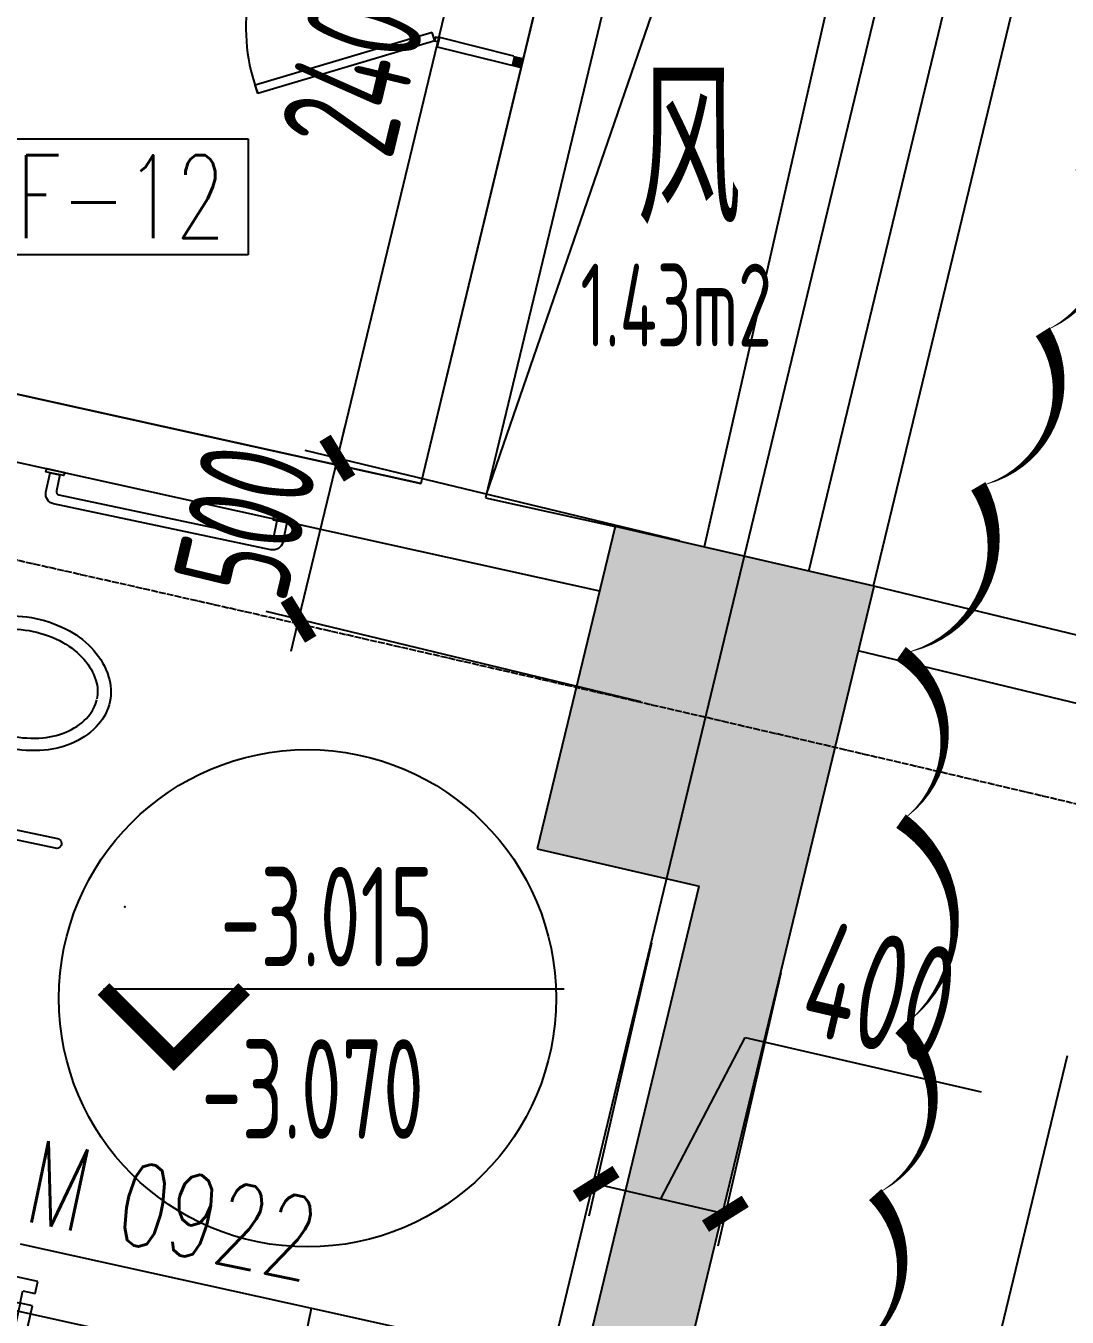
# Model space of a CAD drawing. Header units: millimetres. Extents: x 11639278 to 23698211, y -13072636 to -5537337.
# Drawn here: x 11789434 to 11792575, y -6320783 to -6316888 of the extents above; entities that cross this region are included whole.
import ezdxf
from ezdxf.enums import TextEntityAlignment as Align

# ---------------------------------------------------------------- set-up
doc = ezdxf.new("R2010")
doc.units = ezdxf.units.MM
doc.header["$LTSCALE"] = 10
doc.linetypes.add('A2-RI-F1$0$CENTER', pattern=[2, 1.25, -0.25, 0.25, -0.25])
doc.linetypes.add('A2-RI-F1$0$DOTE', pattern=[2.4200000000000004, 2, -0.2, 0.02, -0.2])
for name, color, linetype in [('A2-RB-F1$0$A-DIMS-100', 1, 'Continuous'), ('A2-RD-F1（少）$0$A-1-1-X-toilel$0$A-FIXT', 55, 'Continuous'), ('A2-RD-F1（少）$0$A-FIXT', 55, 'Continuous'), ('A2-RI-F1$0$$0$A-SYMB', 4, 'Continuous'), ('A2-RI-F1$0$$1$A-SYMB-NUMB-T', 4, 'Continuous'), ('A2-RI-F1$0$$3$A-SYMB', 4, 'Continuous'), ('A2-RI-F1$0$A-DOOR', 32, 'Continuous'), ('A2-RI-F1$0$A-FIXT', 55, 'Continuous'), ('A2-RI-F1$0$A-GRID', 1, 'A2-RI-F1$0$CENTER'), ('A2-RI-F1$0$A-HATH-GRAY', 8, 'Continuous'), ('A2-RI-F1$0$A-HOLE', 2, 'Continuous'), ('A2-RI-F1$0$A-STRS', 50, 'Continuous'), ('A2-RI-F1$0$A-SYMB-AREA', 4, 'Continuous'), ('A2-RI-F1$0$A-SYMB-DOOR', 4, 'Continuous'), ('A2-RI-F1$0$A-SYMB-NAME', 4, 'Continuous'), ('A2-RI-F1$0$A-SYMB-VOID', 35, 'Continuous'), ('A2-RI-F1$0$A-WALL', 7, 'Continuous'), ('A2-RI-F1$0$AUDIT_D_120618114340-341', 1, 'Continuous')]:
    doc.layers.add(name, color=color, linetype=linetype)
doc.layers.add('A2-RI-F1$0$A-X-AREA', color=6, linetype='Continuous', plot=False)
doc.styles.add('A2-RB-F1$0$XD2008', font='hzs.shx', dxfattribs={"width": 0.7, "bigfont": 'hztxt.shx'})
doc.styles.add('A2-RI-F1$0$$1$ECADI-TXT', font='simplex.shx', dxfattribs={"bigfont": 'hztxt.shx'})
doc.styles.add('A2-RI-F1$0$$5$XD2008', font='hzs.shx', dxfattribs={"width": 0.7, "bigfont": 'hztxt.shx'})
doc.styles.add('A2-RI-F1$0$ECADI', font='hzs.shx', dxfattribs={"width": 0.7, "bigfont": 'hztxt.shx'})
doc.styles.add('A2-RI-F1$0$ECADI-TXT', font='simplex.shx', dxfattribs={"bigfont": 'hztxt.shx'})
doc.dimstyles.new('A2-RB-F1$0$XD100$0', dxfattribs={"dimscale": 100, "dimtxt": 3.5, "dimasz": 1, "dimexe": 1, "dimexo": 2, "dimgap": 0.5, "dimtad": 1, "dimdec": 0, "dimdsep": 46, "dimtxsty": 'A2-RB-F1$0$XD2008', "dimblk1": 'A2-RB-F1$0$_ArchTick', "dimblk2": 'A2-RB-F1$0$_ArchTick', "dimsah": 1, "dimcen": 2.5, "dimclrt": 4, "dimaunit": 1, "dimadec": 0, "dimazin": 0, "dimtfac": 1, "dimtdec": 0, "dimtix": 1, "dimtmove": 1, "dimatfit": 3, "dimfxl": 0, "dimtolj": 1, "dimtzin": 0, "dimarcsym": 0})

# ---------------------------------------------------------------- blocks, each defined once
blk = doc.blocks.new('A2-RB-F1$0$_ArchTick')
at = {"color": 0, "linetype": 'ByBlock', "const_width": 0.4}
blk.add_lwpolyline([(-0.5, -0.5), (0.5, 0.5)], dxfattribs=at)
blk = doc.blocks.new('*D1419')
at = {"layer": 'A2-RB-F1$0$A-DIMS-100', "color": 0, "lineweight": -2, "transparency": 16777216}
for p, q in [((11790373.54025455, -6318192.151865003), (11790936.01390058, -6315858.493940074)), ((11791968.93455831, -6316107.455299065), (11790838.79786423, -6315835.062288916)), ((11791406.46091228, -6318441.113223994), (11790276.3242182, -6318168.720213844))]:
    blk.add_line(p, q, dxfattribs=at)
at = {"layer": 'Defpoints', "color": 0, "transparency": 16777216}
for p in [(11790936.01390058, -6315858.493940074), (11792163.36663101, -6316154.318601381), (11791600.89298499, -6318487.97652631)]:
    blk.add_point(p, dxfattribs=at)
at = {"layer": 'A2-RB-F1$0$A-DIMS-100', "color": 0, "lineweight": -2, "transparency": 16777216, "xscale": 100, "yscale": 100, "zscale": 100}
for p, rotation in [((11790936.01390058, -6315858.493940074), 76.44866309353561), ((11790373.54025455, -6318192.151865003), 256.4486630935356)]:
    blk.add_blockref('A2-RB-F1$0$_ArchTick', p, dxfattribs=dict(at, rotation=rotation))
at = {"layer": 'A2-RB-F1$0$A-DIMS-100', "color": 4, "transparency": 16777216, "insert": (11790436.04099577, -6316972.601687435), "char_height": 350, "attachment_point": 5, "rotation": 76.44866309353561, "style": 'A2-RB-F1$0$XD2008'}
blk.add_mtext('\\A1;2400', dxfattribs=at)
blk = doc.blocks.new('*D1424')
at = {"layer": 'A2-RB-F1$0$A-DIMS-100', "color": 0, "lineweight": -2, "transparency": 16777216}
for p, q in [((11791321.64241286, -6319655.074866697), (11791131.72048655, -6320479.024776572)), ((11791711.44109368, -6319744.924159047), (11791521.51916737, -6320568.874068922)), ((11791349.08103355, -6320426.504596315), (11791604.01507975, -6319939.301532261)), ((11791604.01507975, -6319939.301532261), (11792315.36231271, -6320103.268340362)), ((11791154.18169314, -6320381.57995014), (11791543.98037396, -6320471.42924249))]:
    blk.add_line(p, q, dxfattribs=at)
at = {"layer": 'Defpoints', "color": 0, "transparency": 16777216}
for p in [(11791366.56482604, -6319460.185213832), (11791756.36350686, -6319550.034506181), (11791543.98037396, -6320471.42924249)]:
    blk.add_point(p, dxfattribs=at)
at = {"layer": 'A2-RB-F1$0$A-DIMS-100', "color": 0, "lineweight": -2, "transparency": 16777216, "xscale": 100, "yscale": 100, "zscale": 100}
for p, rotation in [((11791154.18169314, -6320381.57995014), 167.0199327018281), ((11791543.98037396, -6320471.42924249), 347.0199327018281)]:
    blk.add_blockref('A2-RB-F1$0$_ArchTick', p, dxfattribs=dict(at, rotation=rotation))
at = {"layer": 'A2-RB-F1$0$A-DIMS-100', "color": 4, "transparency": 16777216, "insert": (11792010.22641106, -6319802.034076837), "char_height": 350, "attachment_point": 5, "rotation": 347.0199327018281, "style": 'A2-RB-F1$0$XD2008'}
blk.add_mtext('\\A1;400', dxfattribs=at)
blk = doc.blocks.new('*D1371')
at = {"layer": 'A2-RB-F1$0$A-DIMS-100', "color": 0, "lineweight": -2, "transparency": 16777216}
for p, q in [((11790373.54025453, -6318192.151864985), (11790396.97190569, -6318094.935828633)), ((11791406.46091229, -6318441.113223994), (11790276.32421817, -6318168.720213825)), ((11790373.54025453, -6318192.151864985), (11790256.37617505, -6318678.25620874)), ((11791289.29683281, -6318927.21756775), (11790159.16013869, -6318654.824557582)), ((11790256.37617505, -6318678.25620874), (11790232.94452389, -6318775.472245093))]:
    blk.add_line(p, q, dxfattribs=at)
at = {"layer": 'Defpoints', "color": 0, "transparency": 16777216}
for p in [(11791600.89298499, -6318487.976526313), (11790256.37617505, -6318678.25620874), (11791483.72890551, -6318974.080870069)]:
    blk.add_point(p, dxfattribs=at)
at = {"layer": 'A2-RB-F1$0$A-DIMS-100', "color": 0, "lineweight": -2, "transparency": 16777216, "xscale": 100, "yscale": 100, "zscale": 100}
for p, rotation in [((11790373.54025453, -6318192.151864985), 256.4486630929513), ((11790256.37617505, -6318678.25620874), 76.44866309295134)]:
    blk.add_blockref('A2-RB-F1$0$_ArchTick', p, dxfattribs=dict(at, rotation=rotation))
at = {"layer": 'A2-RB-F1$0$A-DIMS-100', "color": 4, "transparency": 16777216, "insert": (11790096.222133, -6318382.482821753), "char_height": 350, "attachment_point": 5, "rotation": 76.44866309295134, "style": 'A2-RB-F1$0$XD2008'}
blk.add_mtext('\\A1;500', dxfattribs=at)
blk = doc.blocks.new('*D750')
at = {"layer": 'A2-RB-F1$0$A-DIMS-100', "color": 0, "lineweight": -2, "transparency": 16777216}
for p, q in [((11789332.71280617, -6320952.660434606), (11789233.81137822, -6321399.68624233)), ((11790211.48508955, -6321147.082841922), (11790112.5836616, -6321594.108649646)), ((11789255.4133239, -6321302.047336442), (11790134.18560728, -6321496.469743758))]:
    blk.add_line(p, q, dxfattribs=at)
at = {"layer": 'Defpoints', "color": 0, "transparency": 16777216}
for p in [(11789375.91669753, -6320757.382622832), (11790254.68898091, -6320951.805030148), (11790134.18560728, -6321496.469743758)]:
    blk.add_point(p, dxfattribs=at)
at = {"layer": 'A2-RB-F1$0$A-DIMS-100', "color": 0, "lineweight": -2, "transparency": 16777216, "xscale": 100, "yscale": 100, "zscale": 100}
for p, rotation in [((11789255.4133239, -6321302.047336442), 167.5246565419245), ((11790134.18560728, -6321496.469743758), 347.5246565419245)]:
    blk.add_blockref('A2-RB-F1$0$_ArchTick', p, dxfattribs=dict(at, rotation=rotation))
at = {"layer": 'A2-RB-F1$0$A-DIMS-100', "color": 4, "transparency": 16777216, "insert": (11789743.40384337, -6321179.571001854), "char_height": 350, "attachment_point": 5, "rotation": 347.5246565419245, "style": 'A2-RB-F1$0$XD2008'}
blk.add_mtext('\\A1;900', dxfattribs=at)
blk = doc.blocks.new('A2-RI-F1$0$5erhfh')
at = {"layer": 'A2-RI-F1$0$A-SYMB-AREA', "style": 'A2-RI-F1$0$ECADI', "width": 0.7}
blk.add_attdef('340M2', text='', height=2.5, dxfattribs=at).set_placement((0, 1.25), align=Align.MIDDLE_LEFT)
at = {"layer": 'A2-RI-F1$0$A-SYMB-NAME', "style": 'A2-RI-F1$0$ECADI', "width": 0.7}
blk.add_attdef('CHINESENAME', (-12.29193252821193, 3.0875), '', height=4.5, dxfattribs=at)
blk = doc.blocks.new('A2-RI-F1$0$645YRTH')
at = {"layer": 'A2-RI-F1$0$$1$A-SYMB-NUMB-T', "color": 1}
for p, q in [((0, -350.0000000009313), (0, 0)), ((0, 0), (1750.000000150874, 0)), ((1750.000000150874, 0), (1750.000000150874, -350.0000000009313)), ((1750.000000150874, -350.0000000009313), (0, -350.0000000009313))]:
    blk.add_line(p, q, dxfattribs=at)
at = {"layer": 'A2-RI-F1$0$$1$A-SYMB-NUMB-T', "style": 'A2-RI-F1$0$$1$ECADI-TXT', "width": 0.7000000000745058}
blk.add_attdef('CODE', text='', height=250, dxfattribs=at).set_placement((750.0000000745058, -175.0000000009313), align=Align.MIDDLE_CENTER)
blk = doc.blocks.new('A2-RI-F1$0$A1088D2A')
for p, q in [((-0.4300000000000068, 0), (0.4300000000000068, 0)), ((-0.4699999999999704, -0.235336267095184), (-0.4700000000000131, -0.0400000000000027)), ((0.4700000000000131, -0.03999999999999559), (0.4700000000000273, -0.2353362670951911)), ((-0.04999999999996874, -0.3957167111844767), (-0.04999999999998295, -0.3605386372609218)), ((0.05000000000001137, -0.3605386372609218), (0.04999999999999716, -0.3957167111844802)), ((-0.1762938147833138, -0.4309881117825811), (0.1809100379928869, -0.4309881117825811)), ((-0.06999999999997897, -0.3957167111844802), (-0.04999999999996874, -0.3957167111844767)), ((-0.06999999999999318, -0.4309881117825811), (-0.06999999999997897, -0.3957167111844802)), ((0.04999999999999716, -0.3957167111844802), (-0.04999999999996874, -0.3957167111844767)), ((0.04999999999999716, -0.3957167111844802), (0.07000000000000739, -0.3957167111844802)), ((0.07000000000000739, -0.3957167111844802), (0.07000000000000739, -0.4309881117825811)), ((-0.1484167180438694, -0.4997169248503378), (0.1484167180438694, -0.4997169248503378))]:
    blk.add_line(p, q)
for points in [[(0.002308111604786557, -1.35, -0.128380851963308), (-0.133145106430043, -1.314637976685676, -0.106267858386305), (-0.2593697823085719, -1.203377380979279, -0.0850651022026369), (-0.3381833015746485, -1.047009278842657, -0.07442225656738125), (-0.367760314940713, -0.8493990655887919, -0.07442225656738106), (-0.3381833015746487, -0.6517888523349271, -0.09398519693808477), (-0.2593697823085721, -0.5142866828826407, -0.0738717931688168), (-0.1762938147833138, -0.4309881117825811, -0.1309213330563596)], [(0.180910037992887, -0.4309881117825811, -0.07387179316881685), (0.2639860055181452, -0.5142866828826407, -0.09398519693808455), (0.3427995247842218, -0.6517888523349271, -0.0744222565673809), (0.3723765381502862, -0.8493990655887919, -0.07442225656738098), (0.3427995247842218, -1.047009278842656, -0.08506510220263751), (0.2639860055181452, -1.203377380979279, -0.106267858386305), (0.1377613296396161, -1.314637976685676, -0.1283808519633083), (0.002308111604786557, -1.35, -0.1309213330563591)], [(-0.1484167180438695, -0.4997169248503378, 0.07365400395430324), (-0.2043185169707629, -0.5395298440589007, 0.08506510220264732), (-0.2718499929185088, -0.6735140745154038, 0.07442225656737694), (-0.298175316120222, -0.8493990655887919, 0.07442225656738169), (-0.2718499929185058, -1.02528405666219, 0.08506510220263948), (-0.2043185169707648, -1.15926828711868, 0.1062678583862979), (-0.1014907335803409, -1.249905718790097, 0.1283808519633133), (-0.00230811160478661, -1.275798777969936, 0.1313960865787941)], [(0.1484167180438695, -0.4997169248503378, -0.07365400395430324), (0.2043185169707629, -0.5395298440589007, -0.08506510220264732), (0.2718499929185088, -0.6735140745154038, -0.07442225656737694), (0.298175316120222, -0.8493990655887919, -0.07442225656738169), (0.2718499929185058, -1.02528405666219, -0.08506510220263948), (0.2043185169707648, -1.15926828711868, -0.1062678583862979), (0.1014907335803409, -1.249905718790097, -0.1283808519633133), (0.002308111604786609, -1.275798777969936, -0.1313960865787941)]]:
    blk.add_lwpolyline(points, format="xyb")
for centre, radius, start, end in [((-0.4300000000000104, -0.0400000000000027), 0.0400000000000027, 89.99999999999491, 180), ((0.4300000000000104, -0.0400000000000027), 0.0400000000000027, 1.017777498068325e-11, 90.0000000000051), ((-0.3699999999999424, -0.2353362670952195), 0.1000000000000286, 179.9999999999796, 262.0681383419005), ((0.3700000000000063, -0.2353362670952266), 0.100000000000021, 277.931861658096, 2.035554996136651e-11), ((9.201519754475918e-13, 2.420261888217401), 2.781250000000108, 262.068138341904, 268.9699080231065), ((2.842084206866602e-14, 2.420261888217462), 2.781250000000046, 268.969908023125, 271.0300919768748), ((-8.704157186678607e-13, 2.420261888217535), 2.781250000000242, 271.0300919768929, 277.9318616580958)]:
    blk.add_arc(centre, radius, start, end)
blk = doc.blocks.new('A2-RI-F1$0$door-1000')
for p, q in [((0.6493001440558146, 0.6470603530760854), (0.7083274303022336, 0.7058840215922828)), ((0.7083274303022336, 0.7058840215922828), (0.7083274303022336, 0.7058840215922828)), ((0.7083274303022336, 0.7058840215922828), (0.7671510987011061, 0.6468567355786945)), ((0.6787119787186384, 0.6175467101875256), (0.6493001440558146, 0.6470603530760854)), ((0.7082256213780056, 0.6469585443846881), (0.6787119787186384, 0.6175467101875256)), ((0.7376374560417389, 0.617444901379713), (0.7082256213780056, 0.6469585443846881)), ((0.7671510987011061, 0.6468567355786945), (0.7376374560417389, 0.617444901379713)), ((0.05902728531691537, 0.058823668749028), (-4.638422979041934e-10, 3.510649548843503e-10)), ((0.0884391195140779, 0.02931002574223385), (0.05902728531691537, 0.058823668749028)), ((-4.638422979041934e-10, 3.510649548843503e-10), (0.05882366746845946, -0.05902728554610803)), ((-4.638422979041934e-10, 3.510649548843503e-10), (-4.638422979041934e-10, 3.510649548843503e-10)), ((0.05892547639177792, -0.0001018084567476762), (0.0884391195140779, 0.02931002574223385)), ((0.05882366746845946, -0.05902728554610803), (0.08833731059166894, -0.02961545134712651)), ((0.08833731059166894, -0.02961545134712651), (0.05892547639177792, -0.0001018084567476762)), ((0.1178509532483076, -0.000203617149963975), (0.08833731059166894, -0.02961545134712651)), ((0.08833731059166894, -0.02961545134712651), (0.6765739950369607, -0.619888310551687)), ((0.7060876381601702, -0.5904764763545245), (0.1178509532483076, -0.000203617149963975)), ((0.5050864988024841, -0.3887795741884474), (0.5300519447773695, -0.3639002478448674)), ((0.4506074101691411, -0.4430707346164127), (0.4755728561449359, -0.4181914085038443)), ((0.6182652814331959, -0.502350123713768), (0.6432307274099003, -0.4774707974866033)), ((0.5637861927989434, -0.5566412841435522), (0.588751638309077, -0.5317619579127495)), ((0.6765739950369607, -0.619888310551687), (0.7060876381601702, -0.5904764763545245))]:
    blk.add_line(p, q)
at = {"lineweight": 13}
for p, q in [((0.6432307274099003, -0.4774707974866033), (0.5300519447773695, -0.3639002478448674)), ((0.5637861927989434, -0.5566412841435522), (0.4506074101691411, -0.4430707346164127))]:
    blk.add_line(p, q, dxfattribs=at)
blk.add_arc((0.1481008371338248, 0.02847035136255727), 0.833333333809029, 312.0349782215454, 44.97267390679077, dxfattribs=at)
blk = doc.blocks.new('A2-RI-F1$0$ECADI-TAG-DOOR')
blk = doc.blocks.new('A2-RI-F1$0$$0$ECADI-TAG-HGHT（国标）')
at = {"color": 1}
blk.add_line((-2.121320343559546, 2.121320343559546), (11.76789873223262, 2.121320343559546), dxfattribs=at)
at = {"color": 1, "const_width": 0.5}
blk.add_lwpolyline([(-2.121320343559546, 2.121320343559546), (0, 0), (2.121320343559546, 2.121320343559546)], dxfattribs=at)
at = {"color": 1}
blk.add_point((-1.480769230769231, 4.6), dxfattribs=at)
at = {"style": 'A2-RI-F1$0$$5$XD2008', "width": 0.7}
blk.add_attdef('FL', text='', height=3, dxfattribs=at).set_placement((-2.688785023899595, 2.967328765217609), align=Align.RIGHT)
for tag, p in [('F.F.L.', (2.283611041903605, 2.967328765217609)), ('T.O.S.', (2.283611041903605, -1.104423031572336))]:
    blk.add_attdef(tag, p, '', height=3, dxfattribs=at)
blk = doc.blocks.new('A2-RI-F1')
at = {"layer": 'A2-RI-F1$0$A-HATH-GRAY', "ltscale": 3}
h = blk.add_hatch(color=256, dxfattribs=at)
h.paths.add_polyline_path([(11790116.08440735, -6326355.420583756), (11789336.48704571, -6326175.721999056), (11789104.02789268, -6327140.176331323), (11789881.7562484, -6327327.629271274)], flags=17)
h.paths.add_polyline_path([(11784982.07750059, -6317845.927547015), (11785569.17010833, -6317969.710703944), (11785692.95326526, -6317382.618096206), (11785105.86065752, -6317258.834939277)])
h.paths.add_polyline_path([(11783331.63540817, -6325673.828983516), (11783918.72801591, -6325797.612140444), (11784042.51117283, -6325210.519532707), (11783455.4185651, -6325086.736375777)], flags=17)
h.paths.add_polyline_path([(11787538.95659537, -6310566.061386202), (11786168.76169603, -6310278.714510296), (11785797.41200836, -6312039.993362097), (11787167.60690771, -6312327.340238004)])
h.paths.add_polyline_path([(11778410.62245153, -6308757.447392059), (11777032.7416437, -6308509.562804598), (11776712.11847465, -6310280.778366802), (11778089.99928248, -6310528.662954263)])
h.paths.add_polyline_path([(11790242.3600651, -6324537.328204209), (11791465.11188933, -6319482.900487989), (11790976.76614521, -6319370.335921482), (11791211.09430416, -6318398.12723396), (11791992.60684113, -6318578.287661324), (11790534.71163159, -6324604.715762605)])
edge = h.paths.add_edge_path()
edge.add_arc((11715428.67205148, -6654719.330084357), 328247.9795160223, 79.92266014707627, 81.00674811684888, ccw=False)
edge.add_line((11772864.63270262, -6331535.409567832), (11773061.22478829, -6330451.810558354))
edge.add_line((11773061.22478829, -6330451.810558354), (11774438.40910733, -6330701.106125399))
edge.add_line((11774438.40910733, -6330701.106125399), (11774242.24376963, -6331784.782944146))
edge.add_arc((11720000.66023522, -6627501.219028139), 300649.8959829168, 78.2274827493768, 79.60609913589502, ccw=False)
edge.add_line((11781341.20636825, -6333175.383677858), (11781568.29230941, -6332098.352867032))
edge.add_line((11781568.29230941, -6332098.352867032), (11782938.28711665, -6332386.645067665))
edge.add_line((11782938.28711665, -6332386.645067665), (11782711.08888637, -6333464.210995262))
edge.add_arc((11720000.66025055, -6627501.218953365), 300649.8959065875, 77.05850786861481, 77.96068022842718, ccw=False)
edge.add_line((11787332.99463505, -6334488.050896065), (11787450.15923036, -6334001.944412149))
edge.add_line((11787450.15923036, -6334001.944412149), (11788229.75659201, -6334181.64299685))
edge.add_line((11788229.75659201, -6334181.64299685), (11788112.58213476, -6334667.770404884))
edge.add_line((11788112.58213476, -6334667.770404884), (11791758.17982042, -6335546.492573418))
edge.add_line((11791758.17982042, -6335546.492573418), (11791875.34972358, -6335060.364067676))
edge.add_line((11791875.34972358, -6335060.364067676), (11792167.69873419, -6335127.751036939))
edge.add_line((11792167.69873419, -6335127.751036939), (11793115.12148292, -6331196.970241321))
edge.add_line((11793115.12148292, -6331196.970241321), (11789518.12823036, -6330329.998559081))
edge.add_line((11789518.12823036, -6330329.998559081), (11789588.42323071, -6330038.350461305))
edge.add_line((11789588.42323071, -6330038.350461305), (11792893.76428709, -6330835.029860979))
edge.add_line((11792893.76428709, -6330835.029860979), (11793527.30042168, -6328206.553466046))
edge.add_line((11793527.30042168, -6328206.553466046), (11790221.95518572, -6327409.877326669))
edge.add_line((11790221.95518572, -6327409.877326669), (11790291.81084261, -6327117.872597164))
edge.add_line((11790291.81084261, -6327117.872597164), (11793598.84220926, -6327909.006524483))
edge.add_line((11793598.84220926, -6327909.006524483), (11793761.62991507, -6327234.339242093))
edge.add_line((11793761.62991507, -6327234.339242093), (11794248.8782661, -6327346.650857532))
edge.add_line((11794248.8782661, -6327346.650857532), (11795889.11156035, -6320541.454822238))
edge.add_line((11795889.11156035, -6320541.454822238), (11795401.86320933, -6320429.143206801))
edge.add_line((11795401.86320933, -6320429.143206801), (11795636.30384598, -6319456.961643168))
edge.add_line((11795636.30384598, -6319456.961643168), (11796415.78872992, -6319636.63310398))
edge.add_line((11796415.78872992, -6319636.63310398), (11794305.0862716, -6328393.767867261))
edge.add_line((11794305.0862716, -6328393.767867261), (11793818.89614066, -6328277.065346335))
edge.add_line((11793818.89614066, -6328277.065346335), (11793208.84808423, -6330808.106095122))
edge.add_line((11793208.84808423, -6330808.106095122), (11793694.92826932, -6330925.264351713))
edge.add_line((11793694.92826932, -6330925.264351713), (11792418.74809936, -6336220.03325031))
edge.add_arc((11720132.33392726, -6626770.158887025), 299407.249714115, 76.02894159591493, 81.04323988807005)
edge.add_line((11766746.75925568, -6331013.846135003), (11766739.78624526, -6330506.692948949))
at = {"layer": 'A2-RI-F1$0$A-GRID', "linetype": 'A2-RI-F1$0$DOTE', "ltscale": 3000}
blk.add_line((11793700.88847131, -6309775.264128854), (11787757.94305555, -6334432.066745132), dxfattribs=at)
at = {"layer": 'A2-RI-F1$0$A-GRID', "linetype": 'A2-RI-F1$0$DOTE'}
for radius, end in [(316699.9999999902, 81.4211013305842), (313399.9999999902, 81.42148232586808)]:
    blk.add_arc((11720000.63904913, -6627501.320939044), radius, 75.58928457788856, end, dxfattribs=at)
at = {"layer": 'A2-RI-F1$0$A-HOLE'}
blk.add_line((11791967.27646018, -6316315.771360938), (11791480.09285691, -6318460.128807529), dxfattribs=at)
at = {"layer": 'A2-RI-F1$0$A-STRS'}
blk.add_line((11789417.16084411, -6320561.671230819), (11790295.95429674, -6320756.098321688), dxfattribs=at)
at = {"layer": 'A2-RI-F1$0$A-SYMB-VOID', "ltscale": 500}
blk.add_lwpolyline([(11790823.16479841, -6318300.523342169), (11791444.16081, -6316500.003112284), (11791967.27646018, -6316315.771360938)], dxfattribs=at)
at = {"layer": 'A2-RI-F1$0$A-WALL'}
for p, q in [((11791139.93376411, -6316132.728101594), (11790625.15765403, -6318268.492724304)), ((11791335.24601577, -6316175.939612354), (11790820.46990563, -6318311.704235241)), ((11791990.69166581, -6318577.825818662), (11792553.99113426, -6316240.741622891)), ((11791795.7923254, -6318532.901172484), (11792311.80731536, -6316391.996475492)), ((11787003.66754452, -6317467.262600768), (11790625.15765403, -6318268.492724304)), ((11789110.57362394, -6318138.237660202), (11791164.22273689, -6318592.593597314)), ((11790820.46990563, -6318311.704235241), (11791211.09430416, -6318398.12723396)), ((11790534.71163159, -6324604.715762605), (11791992.61151359, -6318578.268347003)), ((11791990.69166581, -6318577.825818662), (11795636.19136828, -6319456.934519279)), ((11791943.80586876, -6318772.252468158), (11795589.30557123, -6319651.361168776)), ((11790242.3600651, -6324537.328204209), (11791465.11188933, -6319482.900487989)), ((11790254.68898091, -6320951.805030147), (11790295.95429674, -6320756.098321688)), ((11790295.95429674, -6320756.098321688), (11791122.00991562, -6320938.857524539))]:
    blk.add_line(p, q, dxfattribs=at)
at = {"layer": 'A2-RI-F1$0$A-WALL', "ltscale": 3}
for p, q in [((11791211.09430416, -6318398.12723396), (11790976.76614521, -6319370.335921482)), ((11791992.61151359, -6318578.268347003), (11791211.09430416, -6318398.12723396)), ((11790976.76614521, -6319370.335921482), (11791465.11188933, -6319482.900487989))]:
    blk.add_line(p, q, dxfattribs=at)
at = {"layer": 'A2-RI-F1$0$A-X-AREA'}
for points in [[(11785796.99660472, -6314950.638799582), (11791139.93376411, -6316132.728101594), (11790625.15765403, -6318268.492724304), (11788956.55150587, -6317899.324931547), (11788440.73810774, -6320345.644323105), (11786390.22005158, -6319891.981111074), (11786493.38334117, -6319402.714339922), (11786395.73962421, -6319381.111329827), (11785838.58479775, -6322023.498404375), (11784373.89904247, -6321699.595536449), (11785177.75669836, -6317887.184732893), (11785569.17010833, -6317969.710703945), (11785692.95318969, -6317382.618454608), (11785301.5581829, -6317300.096041983)], [(11785040.75692918, -6333970.733768817), (11785819.55882014, -6330642.587119502), (11786446.19202148, -6330774.451462088), (11788182.08200619, -6322541.742993057), (11786033.87623178, -6322066.685453433), (11786446.59845271, -6320109.290829628), (11791066.31852468, -6321131.372561729), (11790289.38967666, -6324342.924264331), (11789785.71117737, -6324226.825470929), (11789104.02789268, -6327140.176331323), (11790222.01231072, -6327409.640319638), (11789588.42280821, -6330038.350359473), (11789053.73503077, -6329909.476379937), (11788034.8572516, -6334136.718350675), (11787450.15923036, -6334001.944412149), (11787332.99463506, -6334488.050896057)]]:
    blk.add_lwpolyline(points, close=True, dxfattribs=at)
at = {"layer": 'A2-RI-F1$0$AUDIT_D_120618114340-341', "extrusion": (-4.507961200650763e-08, -5.692742644078108e-08, -0.9999999999999974)}
blk.add_line((11792574.97071201, -6319994.604697453, -8.399561480841831e-05), (11791408.08706327, -6324835.97049995), dxfattribs=at)
at = {"layer": 'Defpoints'}
blk.add_lwpolyline([(11791879.43312657, -6320918.462302052, 0, 50, 0.52056705), (11791996.06502904, -6320413.475037359, 0, 50, 0.52056705), (11791996.06502904, -6320413.475037359, 0, 50, 0.52056705), (11792073.79362581, -6319908.487772668, 0, 50, 0.52056705), (11792073.79362581, -6319908.487772668, 0, 50, 0.52056705), (11792073.79362581, -6319286.975096977, 0, 50, 0.52056705), (11792073.79362581, -6319286.975096977, 0, 50, 0.52056705), (11792073.79362581, -6318781.987832283, 0, 50, 0.52056705), (11792073.79362581, -6318781.987832283, 0, 50, 0.52056705), (11792307.00542101, -6318277.012517692, 0, 50, 0.52056705), (11792307.00542101, -6318277.012517692, 0, 50, 0.52056705), (11792501.36592026, -6317810.875023398, 0, 50, 0.52056705), (11792501.36592026, -6317810.875023398, 0, 50, 0.52056705), (11792617.97181785, -6317305.887758707, 0, 50, 0.52056705), (11792617.97181785, -6317305.887758708, 0, 50, 0.52056705), (11792656.84911868, -6316762.062673712, 0, 50, 0.52056705)], format="xyseb", dxfattribs=at)
ref = blk.add_blockref('A2-RI-F1$0$5erhfh', (11792505.6479293, -6317794.264026101), dxfattribs=dict(xscale=100, yscale=100, zscale=100))
ref.add_attrib('340M2', '1.43m2', (11791106.64008475, -6317855.664355691), dxfattribs={"layer": 'A2-RI-F1$0$A-SYMB-AREA', "height": 250, "style": 'A2-RI-F1$0$ECADI', "width": 0.7})
ref.add_attrib('CHINESENAME', '风', (11791276.4546765, -6317485.514025982), dxfattribs={"layer": 'A2-RI-F1$0$A-SYMB-NAME', "height": 450, "style": 'A2-RI-F1$0$ECADI', "width": 0.7})
at = {"layer": 'A2-RI-F1$0$$0$A-SYMB'}
ref = blk.add_blockref('A2-RI-F1$0$$0$ECADI-TAG-HGHT（国标）', (11789880.5, -6320005.5), dxfattribs=dict(at, xscale=99.99999999938882, yscale=99.99999999938882, zscale=99.99999999938882))
ref.add_attrib('F.F.L.', '-3.015', (11790020.37667571, -6319725.49027552), dxfattribs={"layer": '0', "height": 300, "style": 'A2-RI-F1$0$$5$XD2008', "width": 0.6999999999999998})
ref.add_attrib('T.O.S.', '-3.070', (11789963.4671416, -6320245.21389123), dxfattribs={"layer": '0', "height": 300, "style": 'A2-RI-F1$0$$5$XD2008', "width": 0.6999999999999998})
at = {"layer": 'A2-RI-F1$0$$3$A-SYMB'}
ref = blk.add_blockref('A2-RI-F1$0$645YRTH', (11788354.99999993, -6317228.499999999), dxfattribs=at)
ref.add_attrib('CODE', 'A2-W-1F-12', dxfattribs={"layer": 'A2-RI-F1$0$$1$A-SYMB-NUMB-T', "height": 250, "style": 'A2-RI-F1$0$$1$ECADI-TXT', "width": 0.7000000000745058}).set_placement((11789217.70295745, -6317403.5), align=Align.MIDDLE_CENTER)
at = {"layer": 'A2-RI-F1$0$A-DOOR', "xscale": 899.9999997221295, "yscale": 899.9999997221295, "zscale": 899.9999997221295, "rotation": 302.6236495948197}
blk.add_blockref('A2-RI-F1$0$door-1000', (11789396.52818615, -6320659.524585569), dxfattribs=at)
at = {"layer": 'A2-RI-F1$0$A-FIXT', "xscale": 539.999999999155, "yscale": 539.999999999155, "zscale": 539.999999999155, "rotation": 78.09342853124808}
blk.add_blockref('A2-RI-F1$0$A1088D2A', (11788973.71696292, -6318777.685799798), dxfattribs=at)
at = {"layer": 'A2-RI-F1$0$A-SYMB-DOOR'}
ref = blk.add_blockref('A2-RI-F1$0$ECADI-TAG-DOOR', (11789670.97033363, -6321288.825832235, -333.3333333332655), dxfattribs=dict(at, xscale=100.0000000022357, yscale=100.0000000022357, zscale=100.0000000022357, rotation=348.0091345154107))
ref.add_attrib('门窗主编号1', 'M', dxfattribs={"height": 250.0000000002097, "rotation": 348.0091344277836, "style": 'A2-RI-F1$0$ECADI-TXT', "width": 0.6999999999999982}).set_placement((11789597.34465274, -6320528.510603255, -333.3333333332655), align=Align.RIGHT)
ref.add_attrib('门窗主编号2', '0922', (11789693.23390755, -6320553.19412642), dxfattribs={"height": 250.0000000002097, "rotation": 348.0091344277836, "style": 'A2-RI-F1$0$ECADI-TXT', "width": 0.6999999999999982})
blk = doc.blocks.new('A2-RD-F1（少）')
at = {"layer": 'A2-RD-F1（少）$0$A-1-1-X-toilel$0$A-FIXT'}
for p, q in [((11790659.78000365, -6316908.697899758), (11790126.07448982, -6317067.147513852)), ((11790667.6842816, -6316933.729500417), (11790659.78000365, -6316908.697899758)), ((11790681.40083884, -6316922.31835679), (11790674.92025518, -6316951.610028568)), ((11790681.4008388, -6316922.318357168), (11790905.22936923, -6316978.48836297)), ((11790667.6842816, -6316933.729500417), (11790133.97876777, -6317092.179114505)), ((11790674.9202551, -6316951.610028932), (11790928.0404573, -6317014.260618431)), ((11790133.97876777, -6317092.179114505), (11790126.07448982, -6317067.147513852))]:
    blk.add_line(p, q, dxfattribs=at)
blk.add_lwpolyline([(11790680.83341816, -6316924.84455218), (11790669.12675371, -6316922.254532092), (11790666.63915239, -6316933.49827267), (11790678.34581683, -6316936.088292759)], dxfattribs=at)
blk.add_arc((11790657.53693668, -6316893.761753977), 559.8951733866268, 171.2965159966927, 200.7556379337774, dxfattribs=at)
blk.add_trace([(11790928.0404573, -6317014.260618431), (11790934.521041, -6316984.968946664), (11790898.74878553, -6317007.780034738), (11790905.22936923, -6316978.48836297)], dxfattribs=at)
at = {"layer": 'A2-RD-F1（少）$0$A-FIXT'}
for points in [[(11790221.23274153, -6318386.655900414), (11790233.46380813, -6318389.234855575), (11790235.52697226, -6318379.450002283), (11790181.71027921, -6318368.102599562), (11790179.64711507, -6318377.887452857), (11790221.23274153, -6318386.655900414), (11790208.85375674, -6318445.365020096, -0.4142135623694013), (11790173.3097045, -6318468.530087557), (11789517.72453455, -6318330.298090909, -0.4142135623747999), (11789494.55946709, -6318294.754038669), (11789506.93845179, -6318236.044918966), (11789494.70738524, -6318233.465963817), (11789496.77054937, -6318223.681110526), (11789550.58724243, -6318235.028513234), (11789548.5240783, -6318244.813366522), (11789506.93845185, -6318236.044918974), (11789536.2930117, -6318242.23441136), (11789525.97719106, -6318291.158677775, 0.4142135623611608), (11789533.69888022, -6318303.006695185), (11790169.71434361, -6318437.112363579, 0.4142135623790621), (11790181.56236102, -6318429.390674425), (11790191.87818168, -6318380.466408018)], [(11788893.7541766, -6319205.390081756), (11788896.33313176, -6319193.15901515), (11788886.54827847, -6319191.095851019), (11788875.20087575, -6319244.912544072), (11788884.98572904, -6319246.975708207), (11788893.7541766, -6319205.390081756), (11789529.76959911, -6319339.495741535, -1.000002785864871), (11789523.58010672, -6319368.850301386), (11788887.56468422, -6319234.744641537)]]:
    blk.add_lwpolyline(points, format="xyb", dxfattribs=at)
blk.add_circle((11790283.5, -6319821.5), 750, dxfattribs=at)
blk = doc.blocks.new('A2-RB-F1')
at = {"layer": 'A2-RB-F1$0$A-DIMS-100'}
for p1, p2, distance, text, picture, middle in [((11791600.89298499, -6318487.976526311), (11792163.36663101, -6316154.318601381), 1262.5002792605733, '2400', '*D1419', (11790436.04099577, -6316972.601687435)), ((11791600.89298499, -6318487.976526313), (11791483.72890551, -6318974.08087007), -1262.5002792947835, '500', '*D1371', (11790096.222133, -6318382.482821753))]:
    dim = blk.add_aligned_dim(p1=p1, p2=p2, distance=distance, text=text, dimstyle='A2-RB-F1$0$XD100$0', dxfattribs=at)
    dim.commit()
    dim.dimension.update_dxf_attribs({"geometry": picture, "text_midpoint": middle})
dim = blk.add_linear_dim(base=(11791543.98037396, -6320471.42924249), p1=(11791366.56482604, -6319460.185213832), p2=(11791756.36350686, -6319550.034506182), angle=347.01993270176814, dimstyle='A2-RB-F1$0$XD100$0', dxfattribs=at)
dim.commit()
dim.dimension.update_dxf_attribs({"geometry": '*D1424', "text_midpoint": (11791652.73749297, -6319950.532135556), "dimtype": 129})
dim = blk.add_aligned_dim(p1=(11789375.91669753, -6320757.382622831), p2=(11790254.68898091, -6320951.805030147), distance=-557.8357404381214, dimstyle='A2-RB-F1$0$XD100$0', dxfattribs=at)
dim.commit()
dim.dimension.update_dxf_attribs({"geometry": '*D750', "text_midpoint": (11789743.40384337, -6321179.571001854)})

msp = doc.modelspace()

# ---------------------------------------------------------------- block references
for name in ['A2-RI-F1', 'A2-RB-F1', 'A2-RD-F1（少）']:
    msp.add_blockref(name, (0, 0))

doc.saveas('drawing.dxf')
